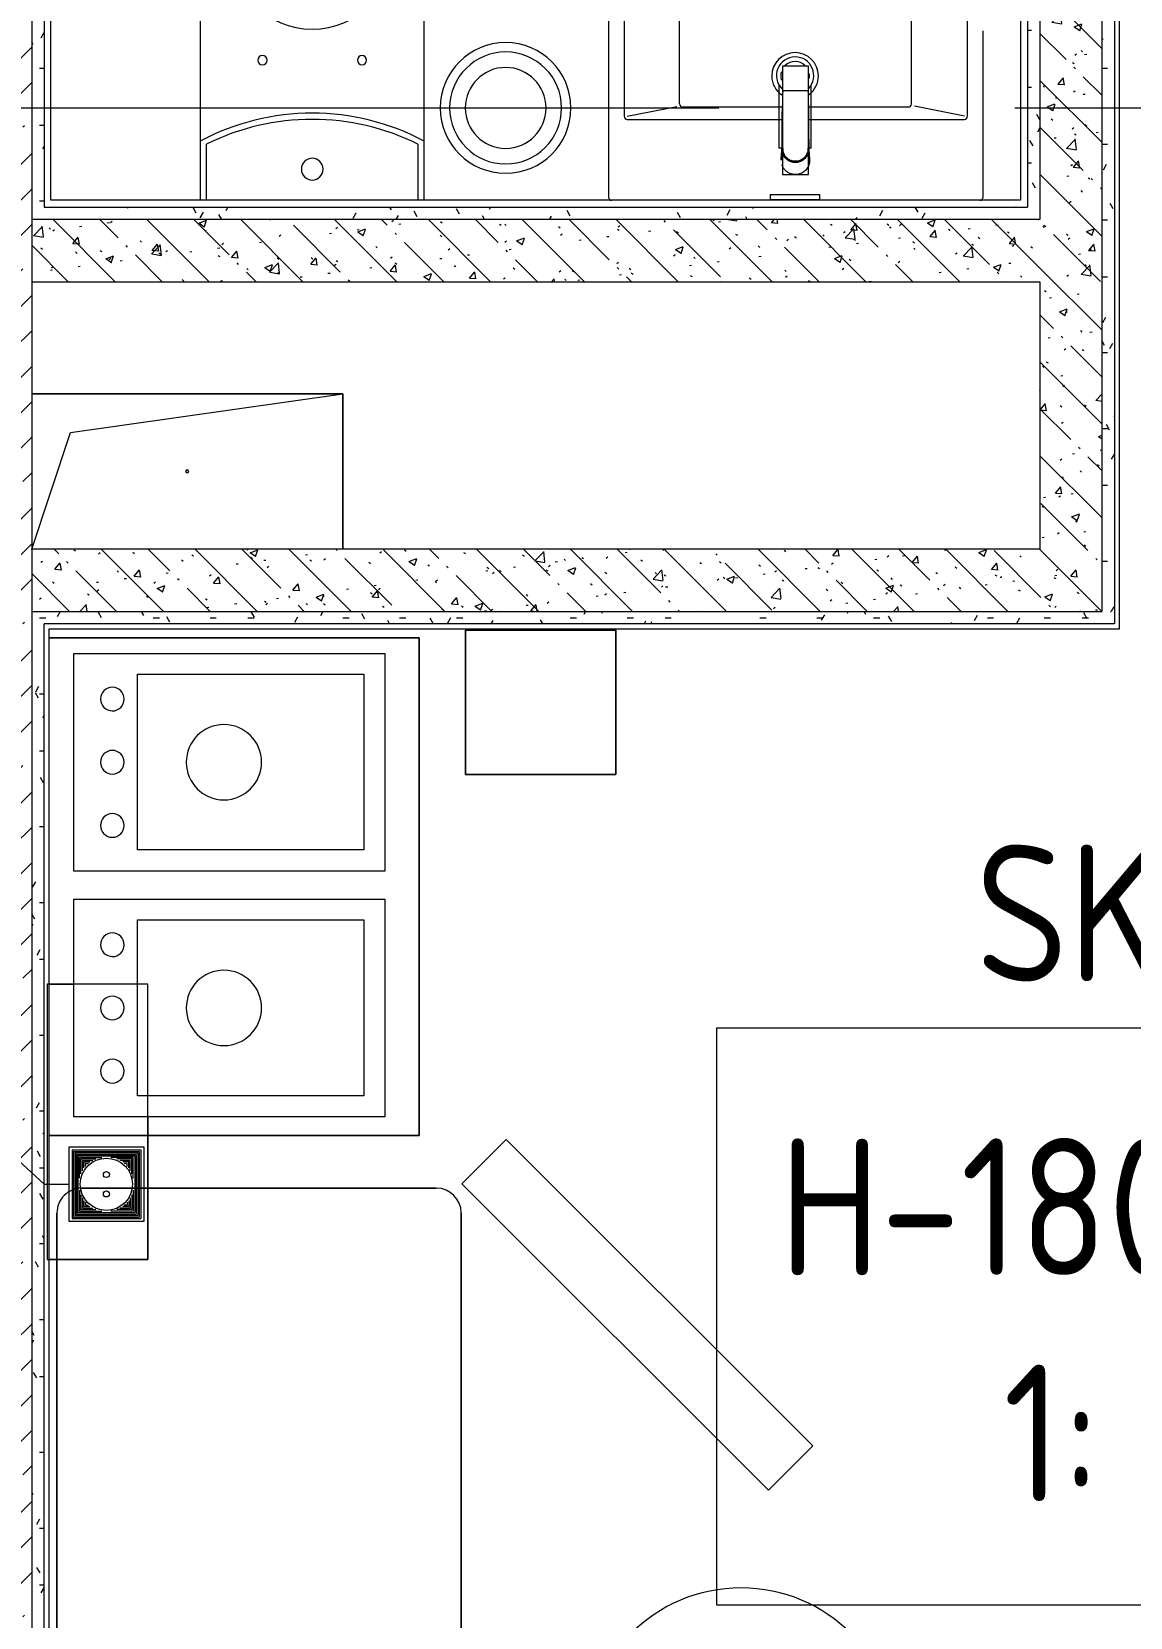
# Model space of a CAD drawing. Header units: millimetres. Extents: x 35881 to 234190, y -8553 to 29063.
# Drawn here: x 75700 to 77466, y 5373 to 7923 of the extents above; entities that cross this region are included whole.
import ezdxf

# ---------------------------------------------------------------- set-up
doc = ezdxf.new("R2010")
doc.units = ezdxf.units.MM
doc.linetypes.add('Осевая', pattern=[3175, 635, -476.25, 1587.5, -476.25])
for name, color, linetype, lineweight in [('0-1', 7, 'Continuous', 9), ('A-AREA-IDEN', 7, 'Continuous', 9), ('A-DETL-GENF', 7, 'Continuous', 9), ('A-GENM', 7, 'Continuous', 9), ('A-WALL', 7, 'Continuous', 9), ('E-ELEC-FIXT-IDEN', 7, 'Continuous', 9), ('I-WALL', 7, 'Continuous', 9), ('P-SANR-FIXT', 7, 'Continuous', 9), ('Оси-2', 7, 'Осевая', 9), ('Электрические приборы', 7, 'Continuous', 9)]:
    doc.layers.add(name, color=color, linetype=linetype, lineweight=lineweight)
for name, color, linetype, lineweight, true_color in [('A-WALL-1', 7, 'Continuous', 9, 0x3c3c3c), ('A-WALL-FNSH-1', 7, 'Continuous', 9, 0x3c3c3c), ('I-FURN-1', 7, 'Continuous', 9, 0xf0f0f0), ('Оси розеток', 7, 'Continuous', 9, 0xff1e23)]:
    doc.layers.add(name, color=color, linetype=linetype, lineweight=lineweight, true_color=true_color)
doc.styles.add('GOST Common', font='GOST_Common.ttf', dxfattribs={"width": 0.9, "height": 220})
pattern_1 = [(45, (0, 0), (-57.02463, 57.02463), []), (45, (57.025, 0), (-57.02463, 57.02463), [100.806, -20.161, 3.353, -16.808])]
pattern_2 = [(135, (0, 0), (-75.43415, -75.43415), [106.68, -17.78, 3.556, -17.78]), (135, (0, 75.39), (-75.43415, -75.43415), []), (50, (0, 0), (127.52922, -11.15758), [13.335, -146.685]), (355, (0, 0), (-24.66966, 133.74002), [10.668, -117.348]), (100.451, (10.63, -0.93), (102.85973, 122.58178), [11.333, -124.663]), (46.184, (0, 35.56), (189.75516, -29.43036), [20.002, -220.027]), (96.636, (15.81, 33.1), (166.1822, 173.1996), [17, -186.995]), (351.184, (0, 35.56), (166.18393, 173.19757), [16.002, -176.022]), (21, (17.78, 26.67), (106.13027, -71.58603), [13.335, -146.685]), (326, (17.78, 26.67), (43.26188, 128.93175), [10.668, -117.348]), (71.451, (26.62, 20.7), (149.39198, 57.34505), [11.333, -124.663]), (37.5, (0, 0), (2.162228, 59.188357), [3.353, -112.573, 3.353, -115.773, -117.792]), (37.5, (0, 0), (2.162228, 59.188357), [-235.052, 3.353, -114.44]), (7.5, (0, 0), (46.773857, 70.12615), [3.353, -64.567, 3.353, -109.906, -44.894]), (7.5, (0, 0), (46.773857, 70.12615), [-181.178, 3.353, -41.542]), (327.5, (-39.65, 0), (94.91367, -4.010093), [3.353, -41.097, 3.353, -135.331, -184.023]), (327.5, (-39.65, 0), (94.91367, -4.010093), [-183.134, 3.353, -180.67]), (317.5, (-57.43, 0), (103.69057, 17.79882), [3.353, -54.432, 3.353, -88.748, -130.683]), (317.5, (-57.43, 0), (103.69057, 17.79882), [-149.885, 3.353, -127.33])]
pattern_3 = [(0, (0, 0), (121.92, 30.48), [10.058, -81.382, 10.058, -81.382, -487.68]), (0, (0, 0), (121.92, 30.48), [-182.88, 10.058, -172.822, 10.058, -81.382, -213.36]), (0, (0, 0), (121.92, 30.48), [-457.2, 10.058, -50.902, 10.058, -142.342]), (120, (45.72, 15.24), (-87.356454, 90.345817), [10.058, -81.382, 10.058, -81.382, -487.68]), (120, (45.72, 15.24), (-87.356454, 90.345817), [-182.88, 10.058, -172.822, 10.058, -81.382, -213.36]), (120, (45.72, 15.24), (-87.356454, 90.345817), [-457.2, 10.058, -50.902, 10.058, -142.342]), (240, (60.96, 76.2), (-34.563546, -120.825817), [10.058, -81.382, 10.058, -81.382, -487.68]), (240, (60.96, 76.2), (-34.563546, -120.825817), [-182.88, 10.058, -172.822, 10.058, -81.382, -213.36]), (240, (60.96, 76.2), (-34.563546, -120.825817), [-457.2, 10.058, -50.902, 10.058, -142.342])]

# ---------------------------------------------------------------- blocks, each defined once
blk = doc.blocks.new('GM_Отверстие прямоугольное _в плите_ - Отверстие-V35-План размещения напольных электротехнических лючков и розеток 1 этажа в осях 12-23')
at = {"layer": 'A-GENM'}
for p, q in [((-250, 125), (250, 125)), ((250, 125), (-250, 125)), ((-187.5, 62.5), (250, 125)), ((250, 125), (250, -125)), ((250, -125), (250, 125)), ((-250, -125), (-187.5, 62.5))]:
    blk.add_line(p, q, dxfattribs=at)
for start, end in [(360, 180), (180, 360)]:
    blk.add_arc((0, 0), 2.5, start, end, dxfattribs=at)
blk = doc.blocks.new('Блок Розеток и Выключателей - Блок Розеток и Выключателей_SK2-27368969-План размещения напольных электротехнических лючков и розеток 1 этажа в осях 12-23')
at = {"layer": 'A-DETL-GENF'}
for p, q in [((-60, -40), (60, -40)), ((-60, -160), (-60, -40)), ((-55.2, -44.8), (-55.2, -155.2)), ((55.2, -44.8), (-55.2, -44.8)), ((-52.8, -47.2), (-52.8, -152.8)), ((52.8, -47.2), (-52.8, -47.2)), ((50.4, -49.6), (-50.4, -49.6)), ((-50.4, -49.6), (-50.4, -150.4)), ((50.4, -49.6), (50.4, -150.4)), ((52.8, -47.2), (52.8, -152.8)), ((55.2, -44.8), (55.2, -155.2)), ((60, -40), (60, -160)), ((48, -52), (-48, -52)), ((-48, -52), (-48, -148)), ((45.6, -54.4), (-45.6, -54.4)), ((-45.6, -54.4), (-45.6, -145.6)), ((-9.6, -56.8), (-43.2, -56.8)), ((-43.2, -56.8), (-43.2, -92.8)), ((-16.8, -59.2), (-40.8, -59.2)), ((-40.8, -59.2), (-40.8, -83.2)), ((-21.6, -61.6), (-38.4, -61.6)), ((-38.4, -61.6), (-38.4, -78.4)), ((-26.4, -64), (-36, -64)), ((-36, -64), (-36, -73.6)), ((-28.8, -66.4), (-33.6, -66.4)), ((-33.6, -66.4), (-33.6, -71.2)), ((9.6, -56.8), (43.2, -56.8)), ((16.8, -59.2), (40.8, -59.2)), ((21.6, -61.6), (38.4, -61.6)), ((26.4, -64), (36, -64)), ((28.8, -66.4), (33.6, -66.4)), ((33.6, -66.4), (33.6, -71.2)), ((36, -64), (36, -73.6)), ((38.4, -61.6), (38.4, -78.4)), ((40.8, -59.2), (40.8, -83.2)), ((43.2, -56.8), (43.2, -92.8)), ((45.6, -54.4), (45.6, -145.6)), ((48, -52), (48, -148)), ((-43.2, -143.2), (-43.2, -107.2)), ((-40.8, -140.8), (-40.8, -116.8)), ((-38.4, -138.4), (-38.4, -121.6)), ((-36, -136), (-36, -126.4)), ((36, -136), (36, -126.4)), ((38.4, -138.4), (38.4, -121.6)), ((40.8, -140.8), (40.8, -116.8)), ((43.2, -143.2), (43.2, -107.2)), ((52.8, -152.8), (-52.8, -152.8)), ((50.4, -150.4), (-50.4, -150.4)), ((48, -148), (-48, -148)), ((45.6, -145.6), (-45.6, -145.6)), ((-9.6, -143.2), (-43.2, -143.2)), ((-16.8, -140.8), (-40.8, -140.8)), ((-21.6, -138.4), (-38.4, -138.4)), ((-26.4, -136), (-36, -136)), ((-33.6, -133.6), (-33.6, -128.8)), ((-28.8, -133.6), (-33.6, -133.6)), ((9.6, -143.2), (43.2, -143.2)), ((16.8, -140.8), (40.8, -140.8)), ((21.6, -138.4), (38.4, -138.4)), ((26.4, -136), (36, -136)), ((28.8, -133.6), (33.6, -133.6)), ((33.6, -133.6), (33.6, -128.8)), ((60, -160), (-60, -160)), ((55.2, -155.2), (-55.2, -155.2))]:
    blk.add_line(p, q, dxfattribs=at)
for centre, radius in [((0, -100), 42), ((-15.6, -100), 4.8), ((15.6, -100), 4.8)]:
    blk.add_circle(centre, radius, dxfattribs=at)
at = {"layer": 'Оси розеток'}
blk.add_line((0, 0), (0, -40), dxfattribs=at)
blk = doc.blocks.new('Bed - Small Sizes - 15_1-V188-План размещения напольных электротехнических лючков и розеток 1 этажа в осях 12-23')
at = {"layer": 'I-FURN-1'}
for p, q in [((-236.6, 0), (-307.7, 0)), ((-307.7, 0), (-236.6, 0)), ((-307.7, 0), (-236.6, 0)), ((-236.6, 0), (-307.7, 0)), ((-347.7, -40), (-347.7, -460)), ((-347.7, -460), (-347.7, -40)), ((-347.7, -40), (-347.7, -1910)), ((-347.7, -460), (-347.7, -40)), ((-292.5, -26.2), (-257.7, -60)), ((-236.6, -26.2), (-292.5, -26.2)), ((-292.5, -26.2), (-292.5, -446.2)), ((-236.6, -26.2), (-292.5, -26.2)), ((-292.5, -26.2), (-292.5, -446.2)), ((233.5, -39.6), (212.3, -60)), ((247.5, -446.2), (247.5, -39.6)), ((247.5, -446.2), (247.5, -40)), ((302.3, -460), (302.3, -40)), ((302.3, -40), (302.3, -460)), ((302.3, -1835.4), (302.3, -40)), ((302.3, -40), (302.3, -657.7)), ((-292.5, -446.2), (-257.7, -420)), ((247.5, -446.2), (212.3, -420)), ((-292.5, -446.2), (247.5, -446.2)), ((-292.5, -446.2), (247.5, -446.2)), ((-347.7, -460), (-227.7, -460)), ((-227.7, -460), (-347.7, -460)), ((-347.7, -1910), (-347.7, -460)), ((-347.7, -460), (-227.7, -460)), ((-227.7, -460), (302.3, -460)), ((302.3, -460), (-227.7, -460)), ((302.3, -460), (-227.7, -460)), ((-227.7, -460), (302.3, -657.7)), ((302.3, -657.7), (-227.7, -460)), ((-227.7, -460), (302.3, -460)), ((-227.7, -460), (302.3, -657.7)), ((-227.7, -460), (302.3, -460)), ((302.3, -657.7), (302.3, -460)), ((302.3, -460), (302.3, -657.7)), ((302.3, -657.7), (302.3, -1835.4)), ((302.3, -1910), (302.3, -1835.4)), ((302.3, -1835.4), (302.3, -1910)), ((-307.7, -1950), (156.3, -1950)), ((156.3, -1950), (-307.7, -1950)), ((156.3, -1950), (262.3, -1950)), ((262.3, -1950), (156.3, -1950))]:
    blk.add_line(p, q, dxfattribs=at)
for centre, start, end in [((-307.7, -40), 90, 180), ((-307.7, -40), 90, 180), ((-307.7, -40), 90, 180), ((-307.7, -40), 90, 180), ((-307.7, -1910), 180, 270), ((-307.7, -1910), 180, 270), ((262.3, -1910), 270, 0), ((262.3, -1910), 270, 0)]:
    blk.add_arc(centre, 40, start, end, dxfattribs=at)
blk = doc.blocks.new('Мойка кухонная - Мойка Steel Hammer SH R 5151 GLOWE 7-25645948-План размещения напольных электротехнических лючков и розеток 1 этажа в осях 12-23')
at = {"layer": 'P-SANR-FIXT'}
for p, q in [((-175, 500), (175, 500)), ((-175, 0), (-175, 500)), ((175, 500), (175, 0)), ((-141.6, 466.4), (141.1, 466.4)), ((-141.6, 102.3), (-141.6, 466.4)), ((141.1, 466.4), (141.1, 102.3)), ((141.1, 102.3), (-141.6, 102.3)), ((175, 0), (-175, 0))]:
    blk.add_line(p, q, dxfattribs=at)
for centre, radius, start, end in [((0, 241.3), 60.5, 0, 180), ((0, 241.3), 60.5, 180, 0), ((-101.6, 61.9), 19, 90, 180), ((-101.6, 61.9), 19.1, 0, 90), ((0, 61.9), 19, 0, 180), ((101.6, 61.9), 19.1, 0, 180), ((-101.6, 61.9), 19, 180, 270), ((-101.6, 61.9), 19, 270, 0), ((0, 61.9), 19, 180, 0), ((101.6, 61.9), 19.1, 180, 0)]:
    blk.add_arc(centre, radius, start, end, dxfattribs=at)
blk = doc.blocks.new('Мойка кухонная - Мойка Steel Hammer SH R 5151 GLOWE 7-V189-План размещения напольных электротехнических лючков и розеток 1 этажа в осях 12-23')
at = {"layer": 'P-SANR-FIXT'}
for p, q in [((-175, 500), (175, 500)), ((-175, 0), (-175, 500)), ((175, 500), (175, 118.7)), ((-141.6, 466.4), (141.1, 466.4)), ((-141.6, 102.3), (-141.6, 466.4)), ((141.1, 466.4), (141.1, 118.7)), ((-38, 102.3), (-141.6, 102.3)), ((141.1, 102.3), (-38, 102.3)), ((141.1, 118.7), (141.1, 102.3)), ((175, 118.7), (175, 0)), ((-38, 0), (-175, 0)), ((175, 0), (-38, 0))]:
    blk.add_line(p, q, dxfattribs=at)
for centre, radius, start, end in [((0, 241.3), 60.5, 0, 180), ((0, 241.3), 60.5, 180, 0), ((-101.6, 61.9), 19, 90, 180), ((-101.6, 61.9), 19.1, 0, 90), ((0, 61.9), 19, 0, 180), ((101.6, 61.9), 19.1, 0, 180), ((-101.6, 61.9), 19, 180, 270), ((-101.6, 61.9), 19, 270, 0), ((0, 61.9), 19, 180, 0), ((101.6, 61.9), 19.1, 180, 0)]:
    blk.add_arc(centre, radius, start, end, dxfattribs=at)
blk = doc.blocks.new('мусорная корзина - Round_ Metal-30590745-План размещения напольных электротехнических лючков и розеток 1 этажа в осях 12-23')
at = {"layer": 'P-SANR-FIXT'}
for radius, start, end in [(105, 0, 180), (90, 360, 180), (65, 0, 180), (105, 180, 360), (90, 180, 360), (65, 180, 360)]:
    blk.add_arc((0, 0), radius, start, end, dxfattribs=at)
blk = doc.blocks.new('сифон - Для раковины-V223-План размещения напольных электротехнических лючков и розеток 1 этажа в осях 12-23')
at = {"layer": 'P-SANR-FIXT'}
for p, q in [((116.7, 26), (15, 26)), ((116.7, 26), (116.7, 22.5)), ((200, 40), (191.1, 40)), ((191.1, -40), (191.1, 40)), ((200, 40), (200, -40)), ((116.7, -20.6), (116.7, -26)), ((15, -26), (116.7, -26)), ((191.1, -40), (200, -40))]:
    blk.add_line(p, q, dxfattribs=at)
for start, end in [(46.6598, 180), (180, 315)]:
    blk.add_arc((0, 0), 30, start, end, dxfattribs=at)
blk = doc.blocks.new('раковина - 400 x 500mm-V224-План размещения напольных электротехнических лючков и розеток 1 этажа в осях 12-23')
at = {"layer": 'P-SANR-FIXT'}
for p, q in [((-249.5, -5), (-249.5, -272.5)), ((352.5, -495), (352.5, -5)), ((-224.5, -135), (-224.5, -297.2)), ((31, -130), (-219.5, -130)), ((-219.5, -135), (-139.5, -151)), ((-126, -150), (-129.5, -150)), ((31, -150), (-126, -150)), ((322.5, -130), (73, -130)), ((233.5, -150), (73, -150)), ((322.5, -135), (242.8, -150.5)), ((327.5, -470), (327.5, -135)), ((-134.5, -155), (-134.5, -380)), ((238.5, -155), (238.5, -380)), ((-224.5, -302.9), (-224.5, -470)), ((-249.5, -327.5), (-249.5, -495)), ((-219.5, -470), (-137.6, -388.1)), ((-129.5, -385), (233.5, -385)), ((322.5, -470), (240.2, -387.7)), ((-219.5, -475), (322.5, -475)), ((-244.5, -500), (347.5, -500))]:
    blk.add_line(p, q, dxfattribs=at)
for centre, radius, start, end in [((-244.5, -5), 5, 90, 180), ((347.5, -5), 5, 0, 90), ((-219.5, -135), 5, 90, 180), ((-129.5, -155), 5, 90, 180), ((233.5, -155), 5, 0, 90), ((322.5, -135), 5, 0, 90), ((52.6, -199.9), 37.5, 127.0599, 180), ((52.6, -199.9), 37.5, 360, 54.9171), ((52.6, -199.9), 37.5, 180, 360), ((52.6, -199.9), 23, 170.0836, 180), ((52.6, -199.9), 23, 180, 189.9158), ((52.6, -199.9), 23, 360, 16.8017), ((52.6, -199.9), 23, 343.1959, 360), ((52.6, -199.9), 23, 225, 315), ((-129.5, -380), 5, 180, 270), ((233.5, -380), 5, 270, 360), ((-219.5, -470), 5, 180, 270), ((322.5, -470), 5, 270, 0), ((-244.5, -495), 5, 180, 270), ((347.5, -495), 5, 270, 0)]:
    blk.add_arc(centre, radius, start, end, dxfattribs=at)
blk = doc.blocks.new('смеситель для раковины - Default-V199-План размещения напольных электротехнических лючков и розеток 1 этажа в осях 12-23')
at = {"layer": '0-1'}
for p, q in [((21, 151.6), (-21, 151.6)), ((20.3, 111.8), (-20.3, 111.8)), ((-22.8, 2.9), (-21.7, 15.4)), ((-20.7, 17.2), (-20.7, 16.7)), ((-20.3, 19.4), (-20.3, 15.8)), ((20.3, 15.8), (20.3, 19.4)), ((20.8, 16.7), (20.8, 17.2))]:
    blk.add_line(p, q, dxfattribs=at)
at = {"layer": '0-1', "flags": 128}
for points in [[(-21, 151.3), (-21, 147.9), (-21, 145.7), (-21, 145.2), (-21, 144.9), (-21, 144.8), (-21, 144.7), (-21, 144.7)], [(21, 89.1), (21, 88.6), (21, 88.3), (21, 88.3)], [(21.7, 15.4), (22.3, 8.3), (22.8, 2.9)]]:
    blk.add_lwpolyline(points, dxfattribs=at)
at = {"layer": 'P-SANR-FIXT'}
for p, q in [((21, 151.6), (-21, 151.6)), ((-21, 151.6), (-21, -23)), ((21, -23), (21, 151.6)), ((-20.3, 111.8), (-20.3, 111.8)), ((-20.3, 111.8), (-20.3, 109.7)), ((20.3, 109.7), (20.3, 111.8)), ((20.3, 111.8), (20.3, 111.8)), ((-21, -23), (21, -23))]:
    blk.add_line(p, q, dxfattribs=at)
at = {"layer": 'P-SANR-FIXT', "flags": 128}
for points in [[(-21, 144), (-21, 91), (-21, 37.9)], [(21, 37.9), (21, 91), (21, 144)], [(-20.3, 19.4), (-20.3, 60.2), (-20.3, 109.7)], [(20.3, 109.7), (20.3, 60.2), (20.3, 19.4)], [(21, 17.1), (21, 22.3), (21, 27.5), (21, 32.7), (21, 37.9)], [(-20.3, 15.8), (-20.3, 17.1), (-20.3, 18.4)], [(20.3, 18.4), (20.3, 17.1), (20.3, 15.8)], [(21, 15.1), (21, 15.6), (21, 16.1), (21, 16.6), (21, 17.1)], [(22.9, -1.8), (22.4, 2.9), (22, 7.6), (21.5, 12.3), (21.1, 17.1)], [(21.1, 17.1), (21.5, 12.3), (22, 7.6), (22.4, 2.9), (22.9, -1.8)]]:
    blk.add_lwpolyline(points, dxfattribs=at)
at = {"layer": 'P-SANR-FIXT'}
for centre, major_axis, ratio, start_param, end_param in [((-9809.3, 72.1), (-9788.3, 0.5), 0.986286, 3.135948, 3.138103), ((0, 17.2), (20.8, 0), 0.98634, 3.060685, 3.141593), ((0, 17.2), (20.8, 0), 0.98634, 3.141593, 3.395551), ((0, 17.2), (20.8, 0), 0.98634, 3.707105, 3.769911), ((0, 17.2), (20.8, 0), 0.98634, 5.654867, 5.717635), ((0, 17.2), (-20.8, 0), 0.98634, 2.887544, 3.141593), ((0, 17.2), (20.8, 0), 0.98634, 0, 0.080911), ((0, 17.2), (20.8, 0), 0.98634, 4.154533, 5.270098)]:
    blk.add_ellipse(centre, major_axis=major_axis, ratio=ratio, start_param=start_param, end_param=end_param, dxfattribs=at)
for points, knots in [([(-21, 151.6), (-21, 151.7), (-21, 151.5), (-21, 150.5), (-21, 148.7), (-21, 146.9), (-21, 145.2), (-21, 144.4), (-21, 144)], [0.4444444, 0.4444444, 0.4444444, 0.4444444, 0.5555556, 0.6666667, 0.7777778, 0.8888889, 0.9444444, 1, 1, 1, 1]), ([(21, 144), (21, 144.4), (21, 145.2), (21, 146.9), (21, 148.7), (21, 150.5), (21, 151.5), (21, 151.7), (21, 151.6)], [0, 0, 0, 0, 0.0555556, 0.1111111, 0.2222222, 0.3333333, 0.4444444, 0.5555556, 0.5555556, 0.5555556, 0.5555556]), ([(-21.8, 13.9), (-21.8, 14.6), (-21.7, 16.1), (-21.6, 18.9), (-21.5, 22.1), (-21.5, 25.2), (-21.4, 27.9), (-21.4, 30), (-21.4, 31.8), (-21.3, 33.4), (-21.3, 34.5), (-21.3, 35.6), (-21.3, 37), (-21.3, 38.7), (-21.2, 41), (-21.2, 44.2), (-21.2, 48.8), (-21.1, 54.3), (-21.1, 59.3), (-21.1, 63.2), (-21.1, 66.1), (-21.1, 68.8), (-21.1, 72.5), (-21, 78.9), (-21, 84.5), (-21, 88.1)], [0, 0, 0, 0, 0.083333, 0.166667, 0.25, 0.333333, 0.375, 0.416667, 0.458333, 0.479167, 0.5, 0.520833, 0.541667, 0.583333, 0.625, 0.666667, 0.708333, 0.75, 0.791667, 0.8125, 0.833333, 0.854167, 0.875, 0.916667, 1, 1, 1, 1]), ([(21, 88.1), (21, 84.5), (21, 78.9), (21.1, 72.5), (21.1, 68.8), (21.1, 66.1), (21.1, 63.2), (21.1, 59.3), (21.2, 54.3), (21.2, 48.8), (21.2, 44.2), (21.3, 41), (21.3, 38.7), (21.3, 37), (21.3, 35.6), (21.3, 34.5), (21.3, 33.4), (21.4, 31.8), (21.4, 30), (21.4, 27.9), (21.5, 25.2), (21.5, 22.1), (21.6, 18.9), (21.7, 16.1), (21.8, 14.6), (21.8, 13.9)], [0, 0, 0, 0, 0.083333, 0.125, 0.145833, 0.166667, 0.1875, 0.208333, 0.25, 0.291667, 0.333333, 0.375, 0.416667, 0.458333, 0.479167, 0.5, 0.520833, 0.541667, 0.583333, 0.625, 0.666667, 0.75, 0.833333, 0.916667, 1, 1, 1, 1]), ([(-21.1, 17.1), (-21.2, 16.5), (-21.3, 15.4), (-21.5, 13.7), (-21.6, 11.8), (-21.9, 9.3), (-22.1, 7.6), (-22.4, 5.3), (-22.6, 3), (-22.8, 1.4), (-22.9, 0.3)], [0, 0, 0, 0, 0.1, 0.2, 0.3, 0.4, 0.6, 0.7, 0.8, 1, 1, 1, 1]), ([(-22.6, 3.6), (-22.6, 3.8), (-22.5, 4.4), (-22.4, 5.5), (-22.3, 6.9), (-22.2, 8.4), (-22, 10.9), (-21.9, 12.9), (-21.8, 13.9)], [0.3178487, 0.3178487, 0.3178487, 0.3178487, 0.375, 0.5, 0.625, 0.75, 0.875, 1, 1, 1, 1]), ([(21, 15.1), (20.9, 14), (20.5, 11.7), (19.3, 8.5), (17.6, 5.5), (14.8, 1.9), (11.1, -0.9), (6.8, -2.8), (3.4, -3.6), (0, -3.8), (-4.5, -3.5), (-10.1, -1.7), (-14.7, 1.9), (-17.6, 5.5), (-19.3, 8.4), (-20.5, 11.7), (-20.9, 13.9), (-21, 15)], [0, 0, 0, 0, 0.055556, 0.111111, 0.166667, 0.222222, 0.333333, 0.388889, 0.444444, 0.5, 0.555556, 0.666667, 0.777778, 0.833333, 0.888889, 0.944444, 1, 1, 1, 1]), ([(20.3, 19.4), (20.3, 18.2), (20.2, 15.9), (19.3, 12.3), (18, 9.6), (16.8, 7.5), (15.7, 6), (14.5, 4.7), (12.8, 3), (10.4, 1.2), (7.1, -0.4), (2.4, -1.7), (-2.5, -1.7), (-7.1, -0.4), (-10.9, 1.5), (-13.6, 3.7), (-15.4, 5.7), (-16.5, 7.1), (-17.7, 9), (-18.9, 11.5), (-20, 15), (-20.3, 17.7), (-20.3, 19.4)], [0, 0, 0, 0, 0.055556, 0.111111, 0.166667, 0.194444, 0.222222, 0.25, 0.277778, 0.333333, 0.388889, 0.444444, 0.555556, 0.611111, 0.666667, 0.75, 0.770833, 0.791667, 0.833333, 0.875, 0.916667, 1, 1, 1, 1]), ([(20.3, 15.8), (20.3, 13.7), (19.8, 10.7), (17.9, 6.9), (16.3, 4.7), (14.8, 3.1), (13, 1.5), (11.1, 0.2), (9, -0.8), (7.3, -1.5), (5.5, -2), (3.6, -2.4), (1.4, -2.7), (-0.9, -2.7), (-3.3, -2.5), (-5.5, -2), (-7.7, -1.3), (-9.8, -0.4), (-11.7, 0.6), (-13.5, 1.9), (-15.1, 3.4), (-16.9, 5.4), (-19.5, 9.5), (-20.3, 13.2), (-20.3, 15.8)], [0, 0, 0, 0, 0.111111, 0.166667, 0.222222, 0.25, 0.277778, 0.333333, 0.361111, 0.388889, 0.416667, 0.444444, 0.479167, 0.513889, 0.548611, 0.583333, 0.618056, 0.652778, 0.6875, 0.722222, 0.756944, 0.791667, 0.861111, 1, 1, 1, 1]), ([(21.1, 19.2), (21.3, 18.6), (21.7, 16.8), (21.8, 15.1), (21.8, 13.9)], [0.8206896, 0.8206896, 0.8206896, 0.8206896, 0.8888889, 1, 1, 1, 1]), ([(21.1, 17.1), (21.1, 16.7), (21.2, 16), (21.3, 15), (21.4, 13.9), (21.6, 12.5), (21.8, 10.8), (22, 8.7), (22.2, 6.9), (22.4, 5.5), (22.5, 4.5), (22.6, 3.4), (22.7, 2.4), (22.8, 1.5), (22.9, 0.8), (22.9, 0.4), (22.9, 0.3)], [0, 0, 0, 0, 0.0625, 0.125, 0.1875, 0.25, 0.375, 0.5, 0.625, 0.6875, 0.75, 0.8125, 0.875, 0.9375, 0.96875, 1, 1, 1, 1]), ([(21.8, 13.9), (21.8, 13.3), (21.9, 11.9), (22, 10), (22.2, 8.4), (22.2, 7.3), (22.3, 6.4), (22.4, 5.2), (22.6, 3.7), (22.8, 2), (22.9, 0.8), (22.9, 0.3)], [0, 0, 0, 0, 0.083333, 0.166667, 0.25, 0.333333, 0.416667, 0.5, 0.666667, 0.833333, 1, 1, 1, 1]), ([(22.1, 7), (22.2, 6.5), (22.8, 4.3), (23, 2), (22.9, 0.3)], [0.8, 0.8, 0.8, 0.8, 0.85, 1, 1, 1, 1]), ([(22.9, -1.8), (22.6, -4.5), (21.7, -8.2), (19.1, -12.8), (16.7, -15.9), (13.7, -18.5), (10.4, -20.6), (6.8, -22.1), (3.4, -22.8), (0.5, -23), (-2.9, -22.9), (-6.8, -22.1), (-10.7, -20.5), (-13.4, -18.7), (-15.3, -17.2), (-17, -15.4), (-19, -12.9), (-20.6, -10.1), (-21.5, -8), (-21.7, -7.4)], [0, 0, 0, 0, 0.1111111, 0.1666667, 0.2222222, 0.2777778, 0.3333333, 0.3888889, 0.4444444, 0.4791667, 0.5138889, 0.5833333, 0.6527778, 0.6875, 0.7222222, 0.7569444, 0.7916667, 0.8611111, 0.8888889, 0.8888889, 0.8888889, 0.8888889])]:
    blk.add_open_spline(points, degree=3, knots=knots, dxfattribs=at)
for points in [[(21, 37.9), (21, 36.1), (21, 32.7), (21.1, 27.5), (21.1, 22.3), (21.1, 18.8), (21.1, 17.1)], [(-22.9, 0.3), (-23, 2.1), (-22.8, 3.8), (-22.4, 5.5)], [(-21.8, 13.9), (-21.8, 15.7), (-21.5, 17.5), (-21.1, 19.2)], [(-21.1, 17.1), (-21.1, 16.7), (-21.1, 16), (-21, 15.3), (-21, 15)], [(21.1, 17.1), (21.1, 16.7), (21.1, 16.1), (21, 15.4), (21, 15.1)], [(22.9, 0.3), (22.8, 1.7), (22.5, 4.5), (22, 8.7), (21.5, 12.9), (21.2, 15.7), (21.1, 17.1)], [(22.9, 0.3), (22.9, -0.1), (22.9, -0.4), (22.9, -0.8)]]:
    blk.add_open_spline(points, degree=3, dxfattribs=at)
blk = doc.blocks.new('WC Seat_2 with Cistern-Wall Based - 640 x 360mm-30580118-План размещения напольных электротехнических лючков и розеток 1 этажа в осях 12-23')
at = {"layer": 'P-SANR-FIXT'}
for p, q in [((-55, 485.5), (-55, 100.5)), ((-5, 410.5), (-5, 500.5)), ((255, 500.5), (255, 410.5)), ((305, 100.5), (305, 485.5)), ((85, 430.5), (85, 380.5)), ((165, 380.5), (165, 430.5)), ((85, 380.5), (165, 380.5)), ((-55, 100.5), (-55, 5.5)), ((-45, 5.5), (-45, 95.6)), ((295, 95.6), (295, 5.5)), ((305, 5.5), (305, 100.5))]:
    blk.add_line(p, q, dxfattribs=at)
for centre, radius, start, end in [((125, 469.8), 180.7, 4.9791, 175.0209), ((125, 478.7), 131.8, 9.5273, 170.4727), ((125, 418.8), 41.7, 16.2602, 163.7398), ((125, 410.5), 130, 180, 360), ((45, 230.5), 7.5, 0, 180), ((45, 230.5), 7.5, 180, 360), ((205, 230.5), 7.5, 0, 180), ((205, 230.5), 7.5, 180, 360), ((125, -237), 382.5, 61.9275, 118.0725), ((125, -247), 382.5, 63.6122, 116.3878), ((125, 55.5), 17.5, 0, 180), ((125, 55.5), 17.5, 180, 360)]:
    blk.add_arc(centre, radius, start, end, dxfattribs=at)
blk = doc.blocks.new('Марка_Помещения - Номер-25198446-План размещения напольных электротехнических лючков и розеток 1 этажа в осях 12-23')
at = {"layer": 'A-AREA-IDEN'}
for start, end in [(360, 180), (180, 360)]:
    blk.add_arc((0, 0), 2.5, start, end, dxfattribs=at)

msp = doc.modelspace()

# ---------------------------------------------------------------- hatches: boundary and pattern name
at = {"layer": 'I-WALL'}
h = msp.add_hatch(dxfattribs=at)
h.set_pattern_fill('FP_58', color=256, style=0, pattern_type=2)
h.set_pattern_definition(pattern_3)
h.paths.add_polyline_path([(75720, 7640.6), (75720, 9100), (75700, 9100), (75700, 7640.6)])
h = msp.add_hatch(dxfattribs=at)
h.set_pattern_fill('FP_58', color=256, style=0, pattern_type=2)
h.set_pattern_definition(pattern_3)
h.paths.add_polyline_path([(77300.9, 7620.6), (77320.9, 7620.6), (77320.9, 9080), (77300.9, 9080), (77300.9, 7640.6)])
h = msp.add_hatch(dxfattribs=at)
h.set_pattern_fill('FP_22', color=256, style=0, pattern_type=2)
h.set_pattern_definition(pattern_2)
h.paths.add_polyline_path([(77420.9, 7090.6), (77420.9, 9100), (77320.9, 9100), (77320.9, 7090.6)])
h = msp.add_hatch(dxfattribs=at)
h.set_pattern_fill('FP_58', color=256, style=0, pattern_type=2)
h.set_pattern_definition(pattern_3)
h.paths.add_polyline_path([(77440.9, 6990.6), (77440.9, 9100), (77420.9, 9100), (77420.9, 6990.6)])
h = msp.add_hatch(dxfattribs=at)
h.set_pattern_fill('FP_1', color=256, style=0, pattern_type=2)
h.set_pattern_definition(pattern_1)
h.paths.add_polyline_path([(75480, 7680), (75700, 7680), (75700, 7900), (73705, 7900), (73705, 7680), (75358.8, 7680)])
h.paths.add_polyline_path([(72305, 7680), (72305, 7900), (72080, 7900), (72080, 7680)])
h = msp.add_hatch(dxfattribs=at)
h.set_pattern_fill('FP_1', color=256, style=0, pattern_type=2)
h.set_pattern_definition(pattern_1)
h.paths.add_polyline_path([(75700, 4060), (75700, 7680), (75480, 7680), (75480, 4060)])
h = msp.add_hatch(dxfattribs=at)
h.set_pattern_fill('FP_58', color=256, style=0, pattern_type=2)
h.set_pattern_definition(pattern_3)
h.paths.add_polyline_path([(77300.9, 7620.6), (77300.9, 7640.6), (75700, 7640.6), (75700, 7620.6), (77177.3, 7620.6)])
h = msp.add_hatch(dxfattribs=at)
h.set_pattern_fill('FP_22', color=256, style=0, pattern_type=2)
h.set_pattern_definition(pattern_2)
h.paths.add_polyline_path([(77320.9, 7520.6), (77320.9, 7620.6), (75700, 7620.6), (75700, 7520.6), (76086.2, 7520.6)])
h = msp.add_hatch(dxfattribs=at)
h.set_pattern_fill('FP_22', color=256, style=0, pattern_type=2)
h.set_pattern_definition(pattern_2)
h.paths.add_polyline_path([(77420.9, 6990.6), (77420.9, 7090.6), (75700, 7090.6), (75700, 6990.6), (76086.2, 6990.6)])
h = msp.add_hatch(dxfattribs=at)
h.set_pattern_fill('FP_58', color=256, style=0, pattern_type=2)
h.set_pattern_definition(pattern_3)
h.paths.add_polyline_path([(75700, 4145), (75720, 4145), (75720, 6990.6), (75700, 6990.6), (75700, 4150)])
h = msp.add_hatch(dxfattribs=at)
h.set_pattern_fill('FP_58', color=256, style=0, pattern_type=2)
h.set_pattern_definition(pattern_3)
h.paths.add_polyline_path([(75720, 6970.6), (77440.9, 6970.6), (77440.9, 6990.6), (75720, 6990.6)])

# ---------------------------------------------------------------- linework, layer by layer
at = {"layer": 'A-WALL'}
for p, q in [((75720, 9080), (75720, 7640.6)), ((77300.9, 9080), (77300.9, 7640.6)), ((77440.9, 9080), (77440.9, 6970.6)), ((75720, 7640.6), (77300.9, 7640.6)), ((75720, 4352.8), (75720, 6970.6)), ((77440.9, 6970.6), (75720, 6970.6))]:
    msp.add_line(p, q, dxfattribs=at)
at = {"layer": 'A-WALL-1'}
for p, q in [((75700, 9100), (75700, 4060)), ((77320.9, 9100), (77320.9, 7620.6)), ((77420.9, 6990.6), (77420.9, 9100)), ((77320.9, 7620.6), (75700, 7620.6)), ((75700, 7520.6), (77320.9, 7520.6)), ((77320.9, 7520.6), (77320.9, 7090.6)), ((77320.9, 7090.6), (75700, 7090.6)), ((75700, 6990.6), (77420.9, 6990.6))]:
    msp.add_line(p, q, dxfattribs=at)
at = {"layer": 'A-WALL-FNSH-1'}
for p, q in [((75731, 7651.6), (75731, 9080)), ((77289.9, 9069), (77289.9, 7651.6)), ((77448.9, 6962.6), (77448.9, 9072)), ((77289.9, 7651.6), (75731, 7651.6)), ((75728, 4150), (75728, 6962.6)), ((75728, 6962.6), (77448.9, 6962.6))]:
    msp.add_line(p, q, dxfattribs=at)
at = {"layer": 'E-ELEC-FIXT-IDEN'}
msp.add_line((75720, 6069.6), (75355.5, 6406.3), dxfattribs=at)
at = {"layer": 'E-ELEC-FIXT-IDEN', "flags": 128}
msp.add_lwpolyline([(76801.3, 6321.1), (78180.3, 6321.1), (78180.3, 5393.1), (76801.3, 5393.1)], close=True, dxfattribs=at)
at = {"layer": 'I-FURN-1'}
for p, q in [((76639.2, 6960.6), (76397.3, 6960.6)), ((76397.3, 6960.6), (76397.3, 6728.3)), ((76397.3, 6728.3), (76397.3, 6960.6)), ((76397.3, 6960.6), (76639.2, 6960.6)), ((76639.2, 6728.3), (76639.2, 6960.6)), ((76639.2, 6960.6), (76639.2, 6728.3)), ((76322.7, 6948.1), (75728, 6948.1)), ((75728, 6948.1), (76322.7, 6948.1)), ((76322.7, 6148.1), (76322.7, 6948.1)), ((76322.7, 6948.1), (76322.7, 6148.1)), ((76397.3, 6728.3), (76639.2, 6728.3)), ((76639.2, 6728.3), (76397.3, 6728.3)), ((75886.5, 6391.1), (75725.1, 6391.1)), ((75725.1, 6391.1), (75725.1, 5948.8)), ((75728, 6391.1), (75767.7, 6391.1)), ((75886.5, 5948.8), (75886.5, 6391.1)), ((75886.5, 6178.1), (75886.5, 6148.1)), ((75728, 6148.1), (75886.5, 6148.1)), ((75886.5, 6148.1), (75728, 6148.1)), ((75886.5, 6148.1), (75886.5, 6063.4)), ((75886.5, 6148.1), (76322.7, 6148.1)), ((76322.7, 6148.1), (75886.5, 6148.1)), ((76463, 6141.6), (76391.7, 6070.4)), ((76391.7, 6070.4), (76463, 6141.6)), ((76955.8, 5648.9), (76463, 6141.6)), ((76463, 6141.6), (76955.8, 5648.9)), ((76391.7, 6070.4), (76884.5, 5577.6)), ((76884.5, 5577.6), (76391.7, 6070.4)), ((75886.5, 6063.4), (75886.5, 5948.8)), ((75725.1, 5948.8), (75886.5, 5948.8)), ((75740.5, 5948.8), (75728, 5948.8)), ((75886.5, 5948.8), (75740.5, 5948.8)), ((76884.5, 5577.6), (76955.8, 5648.9)), ((76955.8, 5648.9), (76884.5, 5577.6))]:
    msp.add_line(p, q, dxfattribs=at)
at = {"layer": 'Оси-2'}
msp.add_line((39180.8, 7800), (82200, 7800), dxfattribs=at)

# ---------------------------------------------------------------- block references
at = {"layer": 'A-AREA-IDEN', "xscale": 99.99999999999993, "yscale": 99.99999999999993, "zscale": 99.99999999999993}
msp.add_blockref('Марка_Помещения - Номер-25198446-План размещения напольных электротехнических лючков и розеток 1 этажа в осях 12-23', (76840.4, 5170.7), dxfattribs=at)
at = {"layer": 'A-GENM'}
msp.add_blockref('GM_Отверстие прямоугольное _в плите_ - Отверстие-V35-План размещения напольных электротехнических лючков и розеток 1 этажа в осях 12-23', (75950, 7215.6), dxfattribs=at)
at = {"layer": 'I-FURN-1', "rotation": 180}
msp.add_blockref('Bed - Small Sizes - 15_1-V188-План размещения напольных электротехнических лючков и розеток 1 этажа в осях 12-23', (76042.8, 4113.4), dxfattribs=at)
at = {"layer": 'P-SANR-FIXT'}
for name, p in [('WC Seat_2 with Cistern-Wall Based - 640 x 360mm-30580118-План размещения напольных электротехнических лючков и розеток 1 этажа в осях 12-23', (76026, 7646.1)), ('мусорная корзина - Round_ Metal-30590745-План размещения напольных электротехнических лючков и розеток 1 этажа в осях 12-23', (76461.9, 7800)), ('смеситель для раковины - Default-V199-План размещения напольных электротехнических лючков и розеток 1 этажа в осях 12-23', (76927.8, 7715.8))]:
    msp.add_blockref(name, p, dxfattribs=at)
for name, p, rotation in [('раковина - 400 x 500mm-V224-План размещения напольных электротехнических лючков и розеток 1 этажа в осях 12-23', (76979.9, 7651.6), 180), ('сифон - Для раковины-V223-План размещения напольных электротехнических лючков и розеток 1 этажа в осях 12-23', (76927.3, 7852.1), 270.0000000000002), ('Мойка кухонная - Мойка Steel Hammer SH R 5151 GLOWE 7-25645948-План размещения напольных электротехнических лючков и розеток 1 этажа в осях 12-23', (75767.7, 6748.1), 270.000000000001), ('Мойка кухонная - Мойка Steel Hammer SH R 5151 GLOWE 7-V189-План размещения напольных электротехнических лючков и розеток 1 этажа в осях 12-23', (75767.7, 6353.1), 270.000000000001)]:
    msp.add_blockref(name, p, dxfattribs=dict(at, rotation=rotation))
at = {"layer": 'Электрические приборы', "rotation": 90}
msp.add_blockref('Блок Розеток и Выключателей - Блок Розеток и Выключателей_SK2-27368969-План размещения напольных электротехнических лючков и розеток 1 этажа в осях 12-23', (75720, 6069.6), dxfattribs=at)

# ---------------------------------------------------------------- texts
at = {"layer": 'E-ELEC-FIXT-IDEN', "char_height": 220, "attachment_point": 1, "style": 'GOST Common'}
for s, insert, width in [('SK-1', (77217.2, 6615.7), 656.582), ('H-1800 ', (76901.3, 6143.4), 1046.202), ('   1: 220 V', (76901.3, 5779.6), 1291.519)]:
    msp.add_mtext(s, dxfattribs=dict(at, insert=insert, width=width))

doc.saveas('drawing.dxf')
